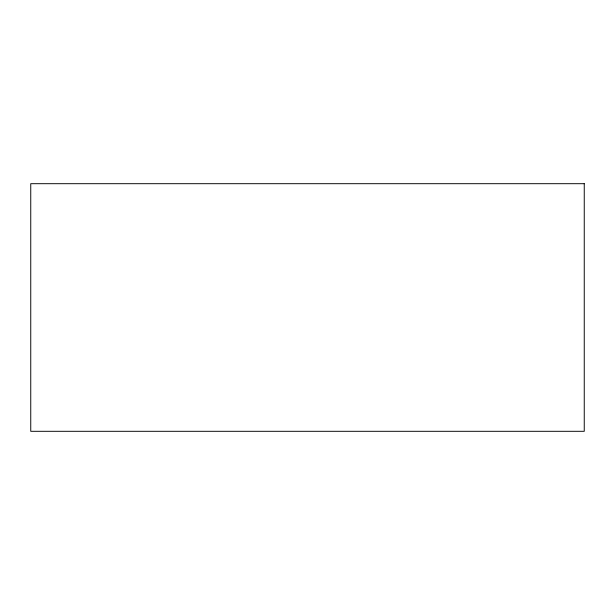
<?xml version="1.0" encoding="UTF-8"?>
<svg xmlns="http://www.w3.org/2000/svg" width="615" height="615" viewBox="0 0 615 615"><rect width="100%" height="100%" fill="white"/><g stroke="black" fill="none" stroke-linecap="round" stroke-linejoin="round"><path stroke-width="0.92" d="M584.25 183.693L30.75 183.693L30.75 431.307L584.25 431.307L584.25 183.693"/></g></svg>
